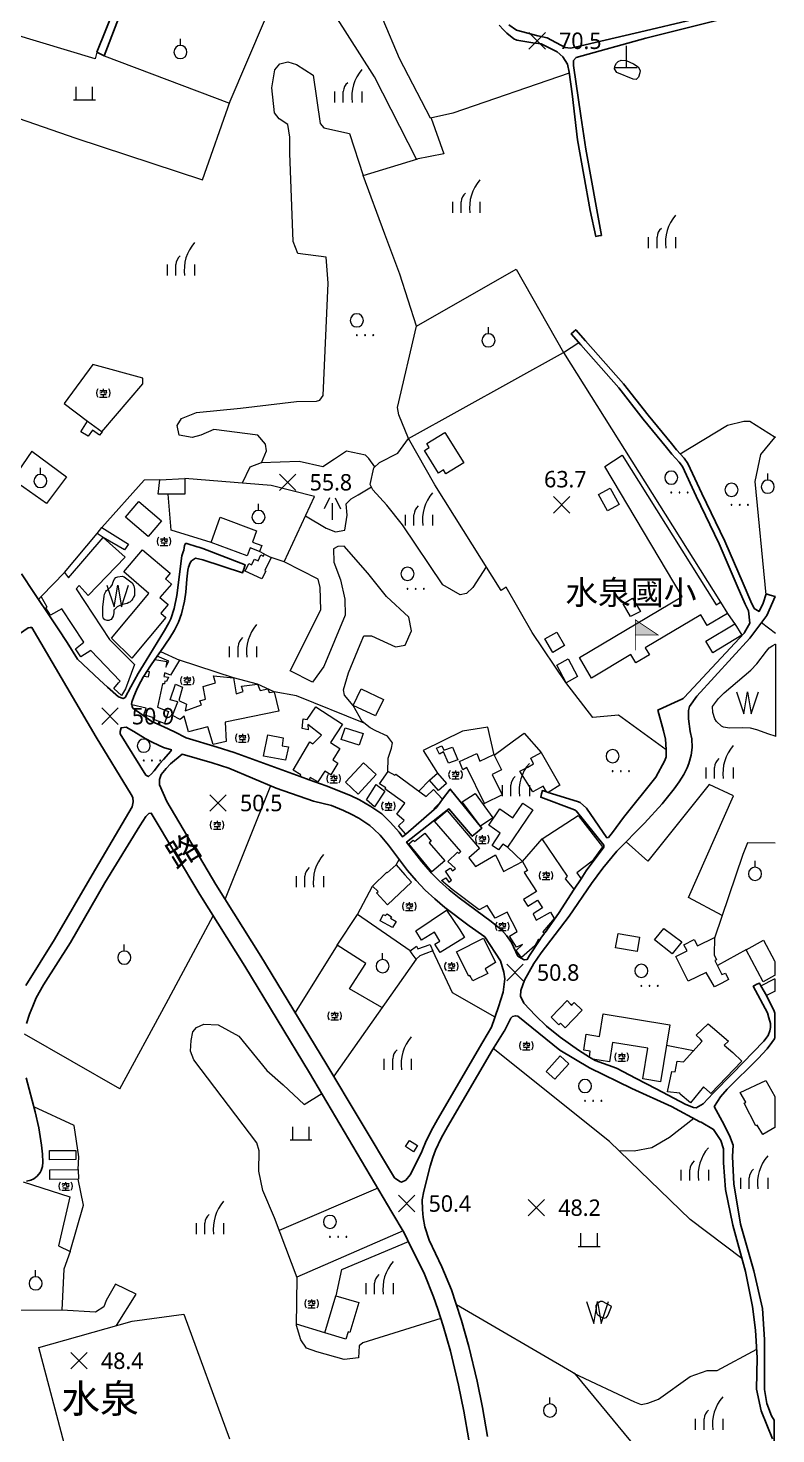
# Model space of a CAD drawing. Extents: x 219840 to 222438, y 2425093 to 2427865.
# Drawn here: x 222085 to 222426, y 2426625 to 2427267 of the extents above; entities that cross this region are included whole.
import ezdxf
from ezdxf.enums import TextEntityAlignment as Align

# ---------------------------------------------------------------- set-up
doc = ezdxf.new("R2010")
doc.units = 0
for name, color, linetype, lineweight in [('9030100', 7, 'Continuous', 20), ('9310100', 7, 'Continuous', 20), ('9350204', 7, 'Continuous', 20), ('9520700', 5, 'Continuous', 20), ('9710500', 3, 'Continuous', 20), ('9710800', 3, 'Continuous', 20), ('9720000', 3, 'Continuous', 20), ('9730200', 3, 'Continuous', 20), ('9730301', 3, 'Continuous', 20), ('9790103', 7, 'Continuous', 20), ('9920103', 7, 'Continuous', 20)]:
    doc.layers.add(name, color=color, linetype=linetype, lineweight=lineweight)
for name, color, linetype in [('9420001', 1, 'Continuous'), ('9420801', 7, 'Continuous'), ('9810200', 7, 'Continuous')]:
    doc.layers.add(name, color=color, linetype=linetype)
doc.layers.add('9790201', color=34, linetype='145', lineweight=20, true_color=0xa55200)
doc.styles.add('LMP', font='Microsoft JhengHei.ttf')
doc.linetypes.add('145', pattern='A,0,-7.5,[10,base.shx,S=1,R=0,X=0,Y=0]', length=7.5)

# ---------------------------------------------------------------- blocks, each defined once
blk = doc.blocks.new('95270')
at = {"linetype": 'Continuous'}
blk.add_lwpolyline([(-5, 5), (-1.67, -5), (0, 5), (1.67, -5), (5, 5)], dxfattribs=at)
blk = doc.blocks.new('97913')
at = {"linetype": 'Continuous'}
for points in [[(-10, 8.7, 0.333333), (-10, -6.3)], [(10, -6.3, 0.333333), (10, 8.7)]]:
    blk.add_lwpolyline(points, format="xyb", dxfattribs=at)
for points in [[(-5.3, 6.5), (-5.5, 5.4), (-6.1, 3.7)], [(-1.7, 5.9), (-2.2, 3.7), (-3.9, 1.8), (-6.1, 0.7)], [(-5.4, 5.9), (6.4, 5.9), (4.4, 4)], [(0, 8.7), (0, 6.2)], [(1.1, 5.9), (1.1, 2.6), (1.6, 1.5), (5.8, 1.5), (6.3, 2.1), (6, 3.3)], [(-6.9, -6.3), (6.9, -6.3)], [(-5.3, -1.5), (5.5, -1.5)], [(0, -1.5), (0, -6.3)]]:
    blk.add_lwpolyline(points, dxfattribs=at)
blk = doc.blocks.new('97200')
at = {"linetype": 'Continuous'}
for points in [[(6.25, 15, 0.214635), (1.75, 0)], [(-0.25, 9, 0.201941), (-2.25, 5)]]:
    blk.add_lwpolyline(points, format="xyb", dxfattribs=at)
for points in [[(-6.25, 5), (-6.25, 0)], [(-2.25, 0), (-2.25, 5)], [(6.25, 5), (6.25, 0)]]:
    blk.add_lwpolyline(points, dxfattribs=at)
blk = doc.blocks.new('97132')
at = {"linetype": 'Continuous'}
for points in [[(-3.2, 6.8, 1), (2.8, 6.8, 1)], [(-0.4, 0, 1), (0, 0, 1)], [(3.35, 0, 1), (3.75, 0, 1)], [(7.1, 0, 1), (7.5, 0, 1)]]:
    blk.add_lwpolyline(points, format="xyb", close=True, dxfattribs=at)
blk = doc.blocks.new('97331')
at = {"linetype": 'Continuous'}
blk.add_lwpolyline([(-3, 0, 1), (3, 0, 1)], format="xyb", close=True, dxfattribs=at)
blk.add_lwpolyline([(0, 3), (0, 6)], dxfattribs=at)
blk = doc.blocks.new('97135')
at = {"linetype": 'Continuous'}
for points in [[(-1.25, 10), (-3.75, 5)], [(0, 7.5), (0, 0)], [(1.25, 10), (3.75, 5)]]:
    blk.add_lwpolyline(points, dxfattribs=at)
blk = doc.blocks.new('93523')
at = {"linetype": 'Continuous'}
for points in [[(0, 10), (0, 0)], [(-5, 0), (5, 0)]]:
    blk.add_lwpolyline(points, dxfattribs=at)
blk = doc.blocks.new('95220')
at = {"linetype": 'Continuous'}
blk.add_lwpolyline([(-5, 5), (-1.67, -5), (0, 5), (1.67, -5), (5, 5)], dxfattribs=at)
blk = doc.blocks.new('99213')
blk.add_hatch(color=256).paths.add_polyline_path([(0, 14), (0, 7), (10.5, 7)])
at = {"const_width": 0.35}
blk.add_lwpolyline([(0, 0), (0, 14), (10.5, 7), (0, 7)], dxfattribs=at)
blk = doc.blocks.new('98120')
at = {"linetype": 'Continuous'}
for points in [[(-3.75, -3.75), (3.75, 3.75)], [(-3.75, 3.75), (3.75, -3.75)]]:
    blk.add_lwpolyline(points, dxfattribs=at)
blk = doc.blocks.new('97320')
at = {"linetype": 'Continuous'}
for points in [[(-5, 0), (5, 0)], [(-3.75, 0), (-3.75, 6)], [(3.75, 0), (3.75, 6)]]:
    blk.add_lwpolyline(points, dxfattribs=at)

msp = doc.modelspace()

# ---------------------------------------------------------------- linework, layer by layer
at = {"layer": '9310100', "flags": 128}
for points in [[(222111.65, 2427087.4), (222118.33, 2427082.41), (222117.17, 2427080.91), (222113.95, 2427083.21), (222111.98, 2427080.52), (222108.6, 2427082.53), (222111.65, 2427087.4)], [(222283.49, 2427068.29), (222275.4, 2427063.29), (222274.3, 2427065.07), (222271.98, 2427063.64), (222265.59, 2427073.98), (222267.74, 2427075.3), (222266.63, 2427077.1), (222274.89, 2427082.21), (222283.49, 2427068.29)], [(222355.87, 2427071.76), (222398.78, 2427003.48), (222400.81, 2427004.69), (222403.94, 2426999.45), (222394.77, 2426993.98), (222391.82, 2426998.93), (222366.43, 2426983.78), (222368.31, 2426980.64), (222362.18, 2426976.98), (222359.91, 2426980.78), (222341.93, 2426970.04), (222336.38, 2426979.34), (222383.27, 2427007.32), (222347.89, 2427066.61), (222355.87, 2427071.76)], [(222156.15, 2427054), (222143.93, 2427053.97), (222144.77, 2427060.57), (222156.19, 2427061.15), (222156.15, 2427054)], [(222354.49, 2427049.32), (222349.2, 2427046.39), (222345.09, 2427053.86), (222350.36, 2427056.75), (222354.49, 2427049.32)], [(222145.51, 2427041.84), (222139.35, 2427034.64), (222129.01, 2427043.51), (222135.16, 2427050.68), (222145.51, 2427041.84)], [(222191.26, 2427030.57), (222190.21, 2427027.77), (222185.99, 2427029.42), (222184.67, 2427025.86), (222168.11, 2427031.98), (222172.34, 2427043.43), (222188.91, 2427037.31), (222186.99, 2427032.12), (222191.26, 2427030.57)], [(222118.81, 2427034.17), (222116.1, 2427036.02), (222118.18, 2427038.75), (222130.38, 2427031.15), (222128.6, 2427028.52), (222118.81, 2427034.17)], [(222118.81, 2427034.17), (222128.81, 2427025.22), (222112.01, 2427007.7), (222107.83, 2427012.31), (222106.47, 2427010.82), (222121.75, 2426987.62), (222133.1, 2426976.24), (222129.1, 2426965.15), (222127.26, 2426962.04), (222123.74, 2426965.24), (222125.81, 2426967.83), (222126.55, 2426968.66), (222113.23, 2426982.55), (222108.63, 2426979.69), (222106.19, 2426983.37), (222110, 2426986.35), (222099.94, 2427001.69), (222094.8, 2426998.72), (222092.69, 2427002.02), (222093.31, 2427002.38), (222090.53, 2427007.29), (222090.89, 2427007.58), (222101.1, 2427018.16), (222102.95, 2427015.74), (222118.81, 2427034.17)], [(222147.42, 2426997.71), (222131.97, 2426979.13), (222122.68, 2426988.28), (222139.76, 2427008.66), (222128.22, 2427018.59), (222136.86, 2427028.63), (222149.39, 2427017.85), (222147.23, 2427015.33), (222149.97, 2427012.97), (222144.72, 2427006.87), (222148.58, 2427003.55), (222145.2, 2426999.62), (222147.42, 2426997.71)], [(222192.45, 2427026.65), (222195.63, 2427025.11), (222192.72, 2427019.12), (222193.19, 2427018.91), (222191.37, 2427015.36), (222183.62, 2427018.83), (222185.38, 2427022.3), (222186.64, 2427021.67), (222187.98, 2427024.38), (222189.56, 2427023.59), (222190.89, 2427026.24), (222191.98, 2427025.69), (222192.45, 2427026.65)], [(222364.3, 2427000.45), (222359.74, 2426998.13), (222356.27, 2427003.93), (222360.62, 2427006.52), (222364.3, 2427000.45)], [(222329.52, 2426984.86), (222324.16, 2426981.74), (222320.58, 2426987.89), (222325.98, 2426991.01), (222329.52, 2426984.86)], [(222410.48, 2426989.57), (222397.23, 2426981.62), (222394.1, 2426986.82), (222407.35, 2426994.77), (222410.48, 2426989.57)], [(222153.73, 2426978.25), (222149.59, 2426971.3), (222146.98, 2426972.39), (222146.53, 2426970.79), (222148.72, 2426970.41), (222147.81, 2426968.42), (222147.04, 2426968.53), (222146.77, 2426967.39), (222145.94, 2426967.45), (222143.62, 2426956.68), (222148.63, 2426954.78), (222146.8, 2426949.26), (222141.5, 2426951.24), (222141.9, 2426951.92), (222137.34, 2426953.27), (222138.53, 2426956.28), (222131.88, 2426957.83), (222131.81, 2426958.08), (222131.9, 2426958.93), (222132.02, 2426959.47), (222132.86, 2426961.53), (222134.07, 2426964.45), (222135.78, 2426968.05), (222136.28, 2426968.97), (222137.14, 2426970.52), (222137.42, 2426970.95), (222139.48, 2426970.65), (222140.06, 2426972.82), (222138.75, 2426973.01), (222140.39, 2426975.55), (222142.43, 2426978.51), (222147.86, 2426977.65), (222147.44, 2426975.01), (222148.9, 2426977.69), (222143.52, 2426980.08), (222144.95, 2426982.14), (222153.73, 2426978.25)], [(222335.54, 2426970.7), (222330.28, 2426967.87), (222325.97, 2426975.91), (222331.23, 2426978.73), (222335.54, 2426970.7)], [(222178.4, 2426970.1), (222179.59, 2426962.89), (222182.72, 2426963.82), (222182.05, 2426966.27), (222189.26, 2426967.19), (222190.48, 2426964.33), (222194.02, 2426965.13), (222194.69, 2426963.36), (222197, 2426963.76), (222199, 2426954.9), (222174.63, 2426949.85), (222175.04, 2426941.08), (222169.06, 2426939.75), (222166.62, 2426947.73), (222157.8, 2426945.53), (222155.79, 2426952.62), (222154.01, 2426951.13), (222150.49, 2426952.92), (222152.96, 2426959.16), (222149.51, 2426960.1), (222151.86, 2426967.23), (222155.11, 2426965.86), (222153.43, 2426959.8), (222156.9, 2426958.05), (222156.33, 2426955.05), (222163.71, 2426957.75), (222163.03, 2426959.66), (222165.62, 2426960.46), (222164.56, 2426966.18), (222170.09, 2426967.83), (222169.29, 2426971.09), (222178.4, 2426970.1)], [(222246.87, 2426960.3), (222243.29, 2426952.74), (222233.04, 2426957.56), (222236.61, 2426965.15), (222246.87, 2426960.3)], [(222215.95, 2426956.96), (222228.15, 2426948.92), (222222.69, 2426940.64), (222226.93, 2426937.86), (222223.68, 2426932.62), (222225.96, 2426931.2), (222222.89, 2426925.88), (222220.12, 2426927.45), (222216.93, 2426922.6), (222213.45, 2426924.55), (222212.86, 2426923.62), (222208.79, 2426925.09), (222209.16, 2426925.82), (222205.54, 2426927.97), (222213.3, 2426940.97), (222214.65, 2426939.97), (222218.53, 2426943.98), (222212.3, 2426948.81), (222212.52, 2426946.45), (222209.71, 2426947.05), (222210.17, 2426951.4), (222212.01, 2426951.07), (222215.95, 2426956.96)], [(222237.53, 2426944.74), (222235.8, 2426939.31), (222227.6, 2426941.92), (222229.33, 2426947.34), (222237.53, 2426944.74)], [(222203.41, 2426938.58), (222202.15, 2426932.58), (222192.03, 2426934.36), (222193.98, 2426944.12), (222201.01, 2426942.76), (222200.57, 2426939.03), (222203.41, 2426938.58)], [(222273.51, 2426939.14), (222274.47, 2426937.15), (222278.45, 2426938.52), (222280.84, 2426932.74), (222276.54, 2426931.16), (222274.31, 2426936.28), (222272.45, 2426935.26), (222271.09, 2426938.08), (222273.51, 2426939.14)], [(222289.55, 2426935.57), (222290.93, 2426932.06), (222297.27, 2426935.18), (222300.75, 2426928.09), (222296.52, 2426926.02), (222301.11, 2426916.67), (222293.02, 2426912.71), (222284.96, 2426929.14), (222283.05, 2426928.12), (222281.56, 2426931.95), (222289.55, 2426935.57)], [(222327.38, 2426921.11), (222322.01, 2426917.82), (222321.3, 2426918.04), (222319.8, 2426920.66), (222318.44, 2426919.92), (222315.01, 2426918.09), (222309.17, 2426927.53), (222312.78, 2426929.31), (222315.37, 2426930.86), (222314.16, 2426933.51), (222318.86, 2426936), (222327.38, 2426921.11)], [(222243.58, 2426925.97), (222235.31, 2426917.02), (222229.48, 2426922.41), (222237.76, 2426931.35), (222243.58, 2426925.97)], [(222248.93, 2426927.35), (222251.99, 2426925.65), (222252.47, 2426926.19), (222266.36, 2426915.89), (222269.78, 2426919.06), (222273.83, 2426914.69), (222272.68, 2426913.17), (222269.8, 2426910.26), (222269.99, 2426910.07), (222257.06, 2426898.8), (222253.75, 2426902.55), (222256.37, 2426904.91), (222252.9, 2426907.84), (222256.65, 2426912.92), (222247.43, 2426919.44), (222247.87, 2426919.93), (222245.12, 2426921.7), (222248.93, 2426927.35)], [(222275.66, 2426921.94), (222272.03, 2426918.7), (222267.87, 2426923.37), (222271.5, 2426926.61), (222275.66, 2426921.94)], [(222247.42, 2426918.37), (222242.81, 2426911.28), (222239.09, 2426914.38), (222243.5, 2426921.47), (222247.42, 2426918.37)], [(222296.83, 2426906.14), (222291.2, 2426902.35), (222282.79, 2426913.48), (222288.72, 2426917.32), (222296.83, 2426906.14)], [(222315.07, 2426909.84), (222303.49, 2426892.76), (222301.31, 2426894.23), (222299.4, 2426891.55), (222296.45, 2426893.6), (222300.22, 2426899.19), (222294.97, 2426902.78), (222300.07, 2426910.23), (222305.93, 2426906.22), (222310.51, 2426912.93), (222315.07, 2426909.84)], [(222290.71, 2426892.17), (222285.79, 2426887.86), (222288.84, 2426883.91), (222298.09, 2426889.31), (222301.62, 2426881.76), (222310.36, 2426886.27), (222312.57, 2426882.2), (222311.06, 2426881.24), (222316.77, 2426872.52), (222310.74, 2426868.9), (222312.76, 2426865.88), (222317.28, 2426868.58), (222319.49, 2426865.1), (222315.17, 2426862.3), (222316.67, 2426859.45), (222323.13, 2426863.15), (222324.84, 2426860.21), (222319.64, 2426854.14), (222320.42, 2426853.49), (222318.75, 2426851.19), (222318.29, 2426850.5), (222318.06, 2426850.21), (222317.71, 2426850.73), (222316.04, 2426847.71), (222309.86, 2426842.39), (222307.41, 2426845.58), (222310.34, 2426848.31), (222307.69, 2426847.14), (222304.48, 2426852.13), (222307.93, 2426854.26), (222303.34, 2426863.13), (222297.86, 2426860.41), (222294.16, 2426866.14), (222290.61, 2426864.18), (222278.25, 2426873.4), (222273.41, 2426877.52), (222275.36, 2426878.8), (222276.74, 2426876.87), (222277.98, 2426877.72), (222275.16, 2426881.79), (222277.33, 2426883.26), (222278.32, 2426881.93), (222279.83, 2426882.99), (222276.19, 2426886.29), (222280.71, 2426890.45), (222281.32, 2426889.9), (222282.25, 2426890.86), (222270.21, 2426904.7), (222276.02, 2426909.49), (222290.71, 2426892.17)], [(222337.15, 2426878.41), (222334.03, 2426873.63), (222330.03, 2426878.41), (222330.97, 2426879.5), (222319.33, 2426896.6), (222335.76, 2426907.27), (222346.85, 2426893.01), (222342.18, 2426886.43), (222335.17, 2426881.03), (222337.15, 2426878.41)], [(222268.68, 2426895.56), (222267.78, 2426894.77), (222274.88, 2426886.52), (222268.9, 2426881.48), (222258.49, 2426894.31), (222260.49, 2426896.05), (222261.04, 2426895.41), (222265.81, 2426899.16), (222268.68, 2426895.56)], [(222252.6, 2426884.69), (222256.62, 2426880.21), (222259.71, 2426876.83), (222248.77, 2426866.43), (222243.6, 2426871.87), (222244.36, 2426872.57), (222241.91, 2426874.99), (222248.33, 2426881.38), (222248.6, 2426881.11), (222252.6, 2426884.69)], [(222248.56, 2426862.31), (222250.58, 2426861.06), (222250, 2426860.38), (222252.68, 2426858.93), (222250.98, 2426856.17), (222245.29, 2426859.18), (222246.78, 2426862.12), (222247.74, 2426861.6), (222248.56, 2426862.31)], [(222275.66, 2426864.05), (222281.7, 2426855.1), (222281.7, 2426855.1), (222283.91, 2426851.51), (222272.69, 2426844.63), (222270.33, 2426848.47), (222272.63, 2426849.87), (222270.15, 2426853.91), (222264.27, 2426850.31), (222261.64, 2426854.6), (222275.66, 2426864.05)], [(222383.07, 2426849.54), (222378.77, 2426844.04), (222370.59, 2426850.41), (222374.93, 2426855.69), (222383.07, 2426849.54)], [(222294.54, 2426835.18), (222287.73, 2426831.75), (222286.3, 2426834.17), (222285.86, 2426833.94), (222280.22, 2426845.05), (222292.55, 2426851.29), (222298.08, 2426840.1), (222293.27, 2426837.28), (222294.54, 2426835.18)], [(222363.79, 2426851.68), (222362.66, 2426845.17), (222352.86, 2426846.89), (222354, 2426853.37), (222363.79, 2426851.68)], [(222398.04, 2426851.5), (222397.94, 2426843.7), (222398.91, 2426841.37), (222398.22, 2426841.01), (222401.43, 2426834.59), (222403.11, 2426835.28), (222404.41, 2426832.37), (222401.34, 2426830.73), (222398.12, 2426829.06), (222394.32, 2426835.52), (222386.01, 2426831.61), (222380.44, 2426842.81), (222385.6, 2426845.42), (222384.08, 2426848.2), (222388.83, 2426850.56), (222390.36, 2426847.73), (222398.04, 2426851.5)], [(222425.67, 2426840.59), (222425.66, 2426834.21), (222425.5, 2426834.12), (222420.31, 2426831.35), (222412.47, 2426845.96), (222420.49, 2426850.27), (222425.51, 2426840.89), (222425.67, 2426840.59)], [(222268.38, 2426847.83), (222269.36, 2426845.51), (222266.21, 2426844.24), (222264.21, 2426843.43), (222263.44, 2426843.12), (222261.86, 2426841.62), (222260.01, 2426844.08), (222259, 2426845.42), (222261.94, 2426847.52), (222262.6, 2426846.38), (222268.13, 2426848.42), (222268.38, 2426847.83)], [(222425.65, 2426826.95), (222425.49, 2426826.87), (222421.74, 2426824.99), (222419.27, 2426829.5), (222425.5, 2426832.6), (222425.66, 2426832.68), (222425.65, 2426826.95)], [(222332.35, 2426821.13), (222332.82, 2426820.67), (222333.26, 2426821.13), (222333.94, 2426821.85), (222337.59, 2426818.37), (222329.85, 2426810.28), (222329.02, 2426811.07), (222327.64, 2426812.39), (222327.4, 2426812.13), (222327.02, 2426811.74), (222323.45, 2426815.15), (222330.69, 2426822.71), (222332.35, 2426821.13)], [(222377.64, 2426811.71), (222373.44, 2426785.63), (222365.32, 2426786.94), (222367.58, 2426801), (222351.53, 2426803.58), (222350.11, 2426794.77), (222342.42, 2426796.06), (222340.91, 2426796.92), (222341.33, 2426799.65), (222338.32, 2426800.13), (222339.48, 2426807.35), (222345.5, 2426806.38), (222347.14, 2426816.62), (222377.64, 2426811.71)], [(222410.59, 2426795.03), (222396.45, 2426780.34), (222395.91, 2426780.75), (222392.97, 2426783.35), (222387.08, 2426776.04), (222382.3, 2426779.93), (222382.17, 2426780.42), (222376.66, 2426781.13), (222378.51, 2426790.28), (222380.09, 2426790.18), (222380.93, 2426795.07), (222383.89, 2426794.72), (222392.45, 2426804.17), (222391.52, 2426805.3), (222389.67, 2426806.98), (222395.14, 2426812.14), (222397.19, 2426810.44), (222404.49, 2426804.21), (222402.52, 2426802.43), (222406.4, 2426799.1), (222410.59, 2426795.03)], [(222331.53, 2426793.89), (222325.17, 2426786.85), (222321.24, 2426790.39), (222327.6, 2426797.44), (222331.53, 2426793.89)], [(222425.57, 2426778.92), (222425.54, 2426764.72), (222420.15, 2426761.63), (222417.55, 2426765.84), (222416.93, 2426765.6), (222411.59, 2426775.95), (222412.34, 2426776.28), (222409.78, 2426780.8), (222421.49, 2426786.28), (222425.57, 2426778.92)], [(222262.39, 2426756.5), (222260.57, 2426753.73), (222256.92, 2426756.15), (222258.75, 2426758.91), (222262.39, 2426756.5)], [(222106.35, 2426750.13), (222094.29, 2426750.07), (222094.27, 2426754.25), (222106.33, 2426754.3), (222106.35, 2426750.13)], [(222107.53, 2426741.16), (222094.46, 2426741), (222094.41, 2426745.42), (222107.47, 2426745.58), (222107.53, 2426741.16)], [(222235.59, 2426684.88), (222231.53, 2426671.18), (222230.71, 2426671.41), (222229.74, 2426668.1), (222220.05, 2426670.95), (222225.06, 2426687.98), (222235.59, 2426684.88)]]:
    msp.add_lwpolyline(points, close=True, dxfattribs=at)
at = {"layer": '9420001', "flags": 128}
for points in [[(222135.85, 2427297.56), (222119.32, 2427254.22), (222116.01, 2427255.81), (222136.17, 2427306.28)], [(222409.34, 2427272.88), (222366.7, 2427262.23), (222334.93, 2427253.46), (222333.62, 2427251.97), (222333.71, 2427249.76), (222336.96, 2427226.83), (222339.31, 2427211.49), (222346.41, 2427172.19), (222345.12, 2427171.93), (222343.82, 2427171.68), (222341.34, 2427183.49), (222335.49, 2427215.84), (222333.08, 2427236.89), (222331.62, 2427246.72), (222330.96, 2427250.29), (222328.81, 2427253.77), (222326.21, 2427255.96), (222318.83, 2427259.61), (222315.15, 2427260.06), (222307.7, 2427261.34), (222306.39, 2427262), (222303.19, 2427264.48), (222301.63, 2427265.97), (222299.67, 2427268.22)], [(222304.13, 2427268.36), (222307.68, 2427265.95), (222317.43, 2427263.37), (222321.67, 2427262.32), (222329.81, 2427258.03), (222332.24, 2427257.65), (222334.48, 2427258.16), (222366.38, 2427265.55), (222405.12, 2427274.68)], [(222081.58, 2427017.63), (222087.2, 2427009.08), (222095.58, 2426996.65), (222098.35, 2426992.5), (222102.33, 2426986.32), (222107.12, 2426978.62), (222117.19, 2426969.21), (222120.86, 2426965.83), (222125.87, 2426961.46), (222127.91, 2426960.63), (222128.95, 2426961.15), (222131.4, 2426966.09), (222134.79, 2426972.05), (222138.53, 2426978.04), (222146.87, 2426991.73), (222148.87, 2426995.19), (222149.71, 2426997), (222151.24, 2427001.84), (222152.42, 2427007.75), (222154.74, 2427025.79), (222155.4, 2427027.69), (222155.71, 2427028.45), (222156.03, 2427030.51), (222156.39, 2427031.42), (222157.05, 2427031.43), (222161.72, 2427029.92), (222162.47, 2427029.73), (222164.38, 2427029.14), (222183.68, 2427021.76), (222183.04, 2427019.82), (222182.48, 2427018.11), (222164.42, 2427024.04), (222161.02, 2427024.74), (222159.25, 2427023.52), (222158.57, 2427022.61), (222157.87, 2427020.67), (222157.56, 2427019.24), (222157.04, 2427015.26), (222156.54, 2427009.18), (222155.95, 2427005.21), (222154.59, 2426999.33), (222153.28, 2426995.56), (222151.4, 2426991.84), (222149.3, 2426988.42), (222144.95, 2426982.14), (222143.52, 2426980.08), (222142.43, 2426978.51), (222140.39, 2426975.55), (222138.75, 2426973.01), (222137.42, 2426970.95), (222137.14, 2426970.52), (222136.28, 2426968.97), (222135.78, 2426968.05), (222134.07, 2426964.45), (222132.86, 2426961.53), (222132.02, 2426959.47), (222131.95, 2426959.3), (222131.9, 2426958.93), (222131.81, 2426958.08), (222131.88, 2426957.83), (222132.07, 2426957.22), (222132.13, 2426957.01), (222132.34, 2426956.3), (222141, 2426950.13), (222146.59, 2426947.77), (222151.4, 2426945.41), (222156.69, 2426942.75), (222170.84, 2426938.48), (222178.62, 2426935.96), (222208.79, 2426925.09), (222212.86, 2426923.62), (222220.67, 2426920.81), (222231.82, 2426916.37), (222235.9, 2426914.43), (222241.14, 2426911.44), (222246.04, 2426907.96), (222250.11, 2426904.13), (222253.99, 2426899.58), (222255.58, 2426897.51), (222257.06, 2426898.8), (222269.99, 2426910.07), (222271.02, 2426910.97), (222272.68, 2426913.17), (222273.83, 2426914.69), (222277.34, 2426919.33), (222291.85, 2426901.49), (222289.64, 2426899.63), (222287.42, 2426897.78), (222276.73, 2426910.29), (222257.41, 2426895.12), (222264.36, 2426886.06), (222268.31, 2426881.53), (222268.71, 2426881.12), (222271.07, 2426878.71), (222272.5, 2426877.24), (222276.84, 2426873.36), (222281.49, 2426869.6), (222296.09, 2426858.81), (222300.71, 2426854.98), (222303.05, 2426852.42), (222305.38, 2426849.2), (222308.28, 2426843.09), (222309.77, 2426842.13), (222311.13, 2426841.3), (222312.49, 2426841.57), (222313.55, 2426843.35), (222318.29, 2426850.5), (222318.75, 2426851.19), (222320.42, 2426853.49), (222320.71, 2426853.89), (222326.82, 2426862.56), (222334.03, 2426873.63), (222337.15, 2426878.41), (222339.44, 2426881.93), (222347.46, 2426892.87), (222347.46, 2426893.74), (222334.84, 2426909.39), (222334.09, 2426909.91), (222318.69, 2426915.59), (222319.08, 2426917.1), (222319.48, 2426918.61), (222321.3, 2426918.04), (222322.01, 2426917.82), (222335.42, 2426913.62), (222336.63, 2426913.24), (222339.52, 2426910.58), (222348.94, 2426897.11), (222349.59, 2426897.15), (222351.51, 2426899.49), (222356.55, 2426906.31), (222371.33, 2426924.8), (222375.4, 2426932.43), (222375.91, 2426934.01), (222376.05, 2426935.5), (222375.99, 2426937.39), (222375.69, 2426942.16), (222374.75, 2426945.88), (222372.11, 2426955.41), (222372.73, 2426955.7), (222381.52, 2426959.69), (222383.15, 2426960.44), (222383.68, 2426960.68), (222384.14, 2426961.14), (222386.37, 2426963.36), (222411.58, 2426990.58), (222411.72, 2426990.82), (222414.26, 2426995.16), (222413.55, 2427000.66), (222412.12, 2427003.83), (222408.47, 2427012.09), (222400.2, 2427031.31), (222389.75, 2427053.16), (222383.41, 2427066.61), (222381.97, 2427068.67), (222378.53, 2427072.32), (222376.15, 2427075.33), (222365.47, 2427088.3), (222354.29, 2427102.49), (222337, 2427122.17), (222332.55, 2427127.17), (222333.61, 2427128.12), (222334.68, 2427129.07), (222339.14, 2427124.06), (222356.48, 2427104.32), (222367.7, 2427090.09), (222378.37, 2427077.12), (222380.69, 2427074.19), (222384.19, 2427070.48), (222385.89, 2427068.04), (222392.33, 2427054.38), (222402.8, 2427032.49), (222411.09, 2427013.23), (222414.72, 2427005), (222416.15, 2427001.83), (222418.41, 2427000.49), (222420.25, 2427004.17), (222421.65, 2427008.42), (222423.55, 2427007.86), (222425.71, 2427007.21), (222421.99, 2426998.64), (222414.25, 2426988.23), (222389.99, 2426961.76), (222386.65, 2426956.98), (222386.14, 2426955.21), (222386.12, 2426951.48), (222386.94, 2426945.66), (222387.67, 2426942.33), (222387.82, 2426938.31), (222387.37, 2426934.81), (222386.29, 2426930.94), (222385.57, 2426929.07), (222384.09, 2426926.04), (222381.98, 2426922.64), (222379.65, 2426919.38), (222374.14, 2426912.6), (222366.04, 2426903.75), (222353.42, 2426890.98), (222347.01, 2426883.22), (222341.81, 2426876.17), (222331.61, 2426861.34), (222318.84, 2426844.61), (222315.58, 2426839.66), (222311.21, 2426832), (222309.54, 2426827.41), (222309.42, 2426824.7), (222311.03, 2426821.56), (222316.3, 2426816), (222321.35, 2426811.07), (222327.59, 2426806.06), (222335.98, 2426800.1), (222340.91, 2426796.92), (222341.03, 2426796.85), (222342.42, 2426796.06), (222343.56, 2426795.42), (222353.31, 2426791.84), (222362.3, 2426787.17), (222371.43, 2426782.43), (222385, 2426775.33), (222388.47, 2426773.86), (222389.73, 2426773.79), (222392.87, 2426775.65), (222397.37, 2426780.43), (222406.25, 2426789.5), (222420.63, 2426804.24), (222422.6, 2426806.79), (222423.34, 2426808.92), (222423.67, 2426810.48), (222423.59, 2426812.29), (222422.87, 2426814.93), (222422.25, 2426817.12), (222415.78, 2426829.31), (222416.3, 2426829.59), (222417.43, 2426830.17), (222418.58, 2426830.76), (222419.27, 2426829.5), (222421.74, 2426824.99), (222423.4, 2426821.94), (222425.14, 2426818.33), (222425.47, 2426817.48), (222425.63, 2426816.92), (222425.61, 2426805.8), (222425.45, 2426805.42), (222425.39, 2426805.29), (222424.3, 2426803.57), (222422.09, 2426800.72), (222418.02, 2426796.31), (222403.82, 2426782.36), (222400.79, 2426778.77), (222397.99, 2426774.49), (222397.91, 2426774.39), (222401.6, 2426767.68), (222404.83, 2426761.17), (222406.52, 2426756.79), (222406.33, 2426751.54), (222406.92, 2426738.84), (222408.22, 2426730.82), (222409.86, 2426720.67), (222416.05, 2426699.28), (222420, 2426682.16), (222420.88, 2426667.92), (222420.91, 2426645.12), (222421.89, 2426638.79), (222424.03, 2426633.06), (222425.31, 2426631.16), (222425.28, 2426613.32)], [(222083.47, 2426829.65), (222096.63, 2426850.62), (222113.76, 2426880.13), (222132.07, 2426911.2), (222132.49, 2426913.52), (222132.36, 2426915.42), (222131.69, 2426916.79), (222115.57, 2426943.07), (222086.26, 2426993.11), (222085.59, 2426993.16), (222084.6, 2426992.96), (222052.83, 2426971.09)], [(222285.86, 2426622.22), (222283.51, 2426635.3), (222281.1, 2426647.05), (222277.44, 2426662.63), (222274.19, 2426674.21), (222271.74, 2426681.84), (222269.73, 2426687.5), (222265.55, 2426697.75), (222263.04, 2426703.19), (222259.43, 2426710.32), (222256.28, 2426716.73), (222250.72, 2426726.1), (222213.13, 2426789.75), (222183.49, 2426838.48), (222162.95, 2426871.25), (222140.77, 2426908.3), (222139.68, 2426908.17), (222138.31, 2426906.82), (222135.57, 2426902.47), (222119.63, 2426876.56), (222103.84, 2426849.22), (222091.53, 2426829.94), (222088.28, 2426823.92), (222086.64, 2426820.26), (222085.2, 2426816.52), (222083.88, 2426812.32)], [(222424.49, 2426622.67), (222419.42, 2426635.39), (222417.27, 2426645.22), (222417.61, 2426659.67), (222416.74, 2426672.24), (222415.46, 2426683.02), (222412.15, 2426699.05), (222406.35, 2426720.14), (222403.11, 2426736.53), (222402.15, 2426748.72), (222402.13, 2426754.97), (222401, 2426758.82), (222397.64, 2426763.94), (222391.99, 2426767.16), (222391.37, 2426767.43), (222378.36, 2426774.39), (222360.28, 2426782.59), (222340.93, 2426792.1), (222327.47, 2426800.06), (222308.23, 2426815.62), (222307.13, 2426815.8), (222305.8, 2426815.5), (222304.96, 2426814.65), (222302.16, 2426808.99), (222301.98, 2426808.72), (222296.6, 2426800.31), (222276.06, 2426765.14), (222273.18, 2426759.87), (222270.63, 2426754.48), (222269.34, 2426751.01), (222268.21, 2426747.18), (222268.21, 2426747.18), (222265.32, 2426735.64), (222264.57, 2426731.72), (222264.71, 2426727.32), (222265.01, 2426723.75), (222265.68, 2426719.4), (222267.7, 2426713.4), (222273.53, 2426701.21), (222277.86, 2426690.6), (222279.97, 2426684.63), (222282.52, 2426676.72), (222285.86, 2426664.8), (222289.59, 2426648.92), (222292.04, 2426636.94), (222294.43, 2426623.67)], [(222083.61, 2426787.41), (222087.73, 2426771.89), (222089.39, 2426764.56), (222090.66, 2426756.68), (222091.07, 2426752.67), (222091.21, 2426749.02), (222091.06, 2426747.01), (222090.51, 2426745.09), (222090.04, 2426744.18), (222088.76, 2426742.59), (222087.12, 2426741.4), (222085.77, 2426740.75), (222083.84, 2426740.22)]]:
    msp.add_lwpolyline(points, dxfattribs=at)
for points in [[(222138.25, 2426925.74), (222139.47, 2426925.05), (222140.84, 2426926.27), (222142.14, 2426927.59), (222144.57, 2426930.84), (222146.35, 2426932.78), (222149.74, 2426936.71), (222150.02, 2426937.26), (222146.43, 2426938.29), (222141.5, 2426940.56), (222137.99, 2426942.46), (222132.85, 2426945.57), (222129.37, 2426947.57), (222127.05, 2426947.31), (222126.64, 2426945.67), (222126.63, 2426944.58), (222138.25, 2426925.74)], [(222145.36, 2426925.99), (222144.53, 2426923.68), (222144.52, 2426921.23), (222147.89, 2426913.59), (222170.36, 2426875.79), (222190.89, 2426843.05), (222220.59, 2426794.22), (222251.82, 2426741.81), (222254.26, 2426740.16), (222255.08, 2426739.88), (222257.01, 2426740.7), (222259.11, 2426743.15), (222264.2, 2426753.3), (222264.68, 2426754.56), (222266.04, 2426757.88), (222268.68, 2426763.24), (222271.6, 2426768.49), (222292.27, 2426803.91), (222296.19, 2426810.57), (222299.45, 2426819.84), (222301.57, 2426826.52), (222302.28, 2426832.64), (222301.88, 2426835.77), (222300.37, 2426840.94), (222293.12, 2426851.84), (222286.01, 2426856.81), (222274.84, 2426865.29), (222270.25, 2426869.13), (222265.87, 2426873.22), (222261.75, 2426877.57), (222257.84, 2426882.15), (222249.17, 2426893.67), (222245.35, 2426898.28), (222242.53, 2426901.07), (222240.62, 2426902.66), (222235.63, 2426906.01), (222232.1, 2426907.94), (222228.63, 2426909.58), (222223.09, 2426911.89), (222214.87, 2426913.87), (222197.87, 2426919.67), (222176.3, 2426928.8), (222168.68, 2426931.29), (222154.91, 2426935.34), (222149.56, 2426930.88), (222147.54, 2426928.79), (222145.36, 2426925.99)]]:
    msp.add_lwpolyline(points, close=True, dxfattribs=at)
at = {"layer": '9520700', "flags": 128}
for points in [[(222121.99, 2426996.54), (222121.47, 2426996.33), (222120.7, 2426996.33), (222120.26, 2426996.39), (222119.54, 2426996.58), (222119, 2426997), (222118.77, 2426997.61), (222118.61, 2426998.32), (222118.64, 2427002.35), (222119.33, 2427007.38), (222119.45, 2427008.41), (222119.98, 2427009.55), (222120.38, 2427009.99), (222120.74, 2427010.27), (222122.4, 2427011.72), (222123.07, 2427012.69), (222123.23, 2427013.55), (222123.82, 2427015.08), (222124.55, 2427015.95), (222125.5, 2427016.26), (222127.52, 2427016.53), (222128.44, 2427016.24), (222132.02, 2427013.48), (222132.77, 2427012.19), (222133.13, 2427010.56), (222133.18, 2427009.44), (222133.17, 2427008.52), (222133.1, 2427007.73), (222132.68, 2427006.89), (222132.35, 2427006.34), (222131.89, 2427005.59), (222131.51, 2427005.07), (222131.05, 2427004.75), (222130.49, 2427004.48), (222129.73, 2427004.11), (222129.02, 2427003.94), (222127.2, 2427003.41), (222126.48, 2427003.14), (222125.23, 2427002.56), (222123.72, 2427001.07), (222123.65, 2426999.86), (222123.38, 2426998.35), (222122.95, 2426997.55), (222122.42, 2426996.72), (222121.99, 2426996.54)], [(222425.85, 2426943.39), (222425.69, 2426943.43), (222422.8, 2426944.39), (222417.37, 2426946.38), (222414.49, 2426947.14), (222411.04, 2426947.27), (222404.93, 2426947.08), (222402.09, 2426947.66), (222401.25, 2426948.1), (222399, 2426950.16), (222398.15, 2426951.48), (222397.32, 2426954.35), (222397.13, 2426957.01), (222399.86, 2426960.68), (222402.51, 2426963.27), (222414.65, 2426973.65), (222417.41, 2426976.54), (222421.73, 2426982.34), (222423.08, 2426983.79), (222424.64, 2426984.96), (222425.76, 2426985.48), (222425.93, 2426985.53), (222425.85, 2426943.39)], [(222348.43, 2426677.81), (222347.57, 2426677.61), (222345.67, 2426678.43), (222344.71, 2426679.1), (222344.28, 2426679.99), (222344.22, 2426681.26), (222344.04, 2426683.52), (222345.29, 2426685.04), (222346.03, 2426685.43), (222346.72, 2426685.43), (222350.73, 2426683.4), (222350.88, 2426682.82), (222349.33, 2426679.07), (222348.43, 2426677.81)]]:
    msp.add_lwpolyline(points, close=True, dxfattribs=at)
at = {"layer": '9790201', "flags": 128}
for points in [[(222331.69, 2427246.29), (222278.52, 2427228.04), (222268.41, 2427225.65), (222254.21, 2427252.95), (222239.32, 2427288.37), (222229.52, 2427313.93), (222225.98, 2427327.49), (222225.03, 2427339.59)], [(222268.62, 2427225.7), (222274.43, 2427209.39), (222261.87, 2427206.94), (222242.69, 2427244.64), (222224.72, 2427272.77), (222205.62, 2427291.86), (222207.66, 2427297.4), (222208.62, 2427302.09), (222206.27, 2427315.1)], [(222116.01, 2427255.81), (222115.14, 2427252.84), (222051.91, 2427271.83), (222039, 2427239.92), (222106.33, 2427216.56), (222164.2, 2427197.56), (222176.83, 2427233.43), (222192.53, 2427270.15), (222205.79, 2427291.7)], [(222119.3, 2427254.23), (222176.53, 2427232.57)], [(222191.2, 2427068.38), (222193.46, 2427073.84), (222193.01, 2427076.76), (222189.48, 2427080.96), (222169.31, 2427083.46), (222163.42, 2427081), (222159.48, 2427079.83), (222153.55, 2427081), (222152.58, 2427085.37), (222154.58, 2427088.62), (222161.4, 2427091.31), (222181.54, 2427093.21), (222207.08, 2427096.34), (222216.3, 2427096.4), (222217.73, 2427096.92), (222219.34, 2427099.05), (222221.59, 2427150.37), (222220.7, 2427162.26), (222207.8, 2427163.92), (222205.6, 2427169.34), (222204.16, 2427209.66), (222204.02, 2427217.09), (222203.18, 2427222.84), (222199.27, 2427225.44), (222197.03, 2427228.17), (222195.92, 2427239.58), (222197.24, 2427247.85), (222199.51, 2427250.48), (222203.16, 2427251.38), (222207.12, 2427250.15), (222214.77, 2427245.3), (222217.93, 2427223.29), (222219.67, 2427221.26), (222231.36, 2427218.69), (222237.53, 2427199.58)], [(222261.95, 2427130.7), (222254.3, 2427154.5), (222247.53, 2427172.8), (222237.53, 2427199.58), (222262.48, 2427207.06)], [(222293.75, 2427020.89), (222287.71, 2427011.4), (222284.84, 2427008.58), (222281.94, 2427007.96), (222273.91, 2427012.64), (222255.57, 2427039.95), (222248.39, 2427049.05), (222242.06, 2427055.99), (222240.77, 2427058.39), (222242.48, 2427066.05), (222245.11, 2427068.43), (222253.49, 2427072.74), (222258.3, 2427079.41), (222253.81, 2427090.21), (222253.26, 2427093.65), (222261.95, 2427130.7), (222307.46, 2427156.78), (222329.11, 2427118.7)], [(222376, 2426937.19), (222354.23, 2426953.01), (222342.48, 2426952.05), (222330.22, 2426967.99), (222314.7, 2426990.83), (222302.88, 2427011.57), (222300.6, 2427009.98), (222270.27, 2427058.3), (222258.24, 2427079.38), (222329.11, 2427118.7), (222400.81, 2427004.69)], [(222329.11, 2427118.7), (222336.04, 2427123.25)], [(222118.18, 2427082.52), (222136.96, 2427104.4), (222137.01, 2427107), (222114.16, 2427113.24), (222101.02, 2427095.41), (222111.65, 2427087.4)], [(222382.43, 2427072.35), (222403.96, 2427085.52), (222411.45, 2427087.3), (222414.15, 2427087.27), (222425.7, 2427080.01)], [(222426.09, 2427080.08), (222425.42, 2427079.95), (222419.07, 2427072.18), (222416.5, 2427059.77), (222421.5, 2427007.96)], [(222086.2, 2427073.69), (222077.38, 2427060.76)], [(222086.2, 2427073.69), (222102.13, 2427061.99), (222092.98, 2427049.73), (222077.38, 2427060.76)], [(222242.98, 2427066.5), (222240.21, 2427070.29), (222238.59, 2427071.88), (222229.99, 2427073.61), (222224.46, 2427070.05), (222219.12, 2427066.48), (222208.35, 2427068.99), (222191.05, 2427068.38), (222185.88, 2427066.32), (222182.28, 2427059.04)], [(222137.55, 2427060.47), (222118.18, 2427038.75)], [(222144.77, 2427060.57), (222137.55, 2427060.47)], [(222201.45, 2427023.09), (222215.33, 2427052.88), (222195.64, 2427057.96), (222156.19, 2427061.15)], [(222149.86, 2427037.56), (222148.51, 2427053.98)], [(222211.23, 2427044.07), (222220.76, 2427038.52), (222225, 2427036.83), (222229.19, 2427037.55), (222230.32, 2427044.48), (222229.84, 2427049.61), (222232.15, 2427051.9), (222235.27, 2427053.71), (222241.32, 2427057.36)], [(222101.1, 2427018.16), (222116.1, 2427036.02)], [(222168.11, 2427031.98), (222149.86, 2427037.56)], [(222248.82, 2426927.18), (222249.07, 2426933.49), (222250.52, 2426937.94), (222250.92, 2426940.37), (222248.71, 2426943.51), (222243.4, 2426945.91), (222240.75, 2426947.34), (222237.08, 2426950.15), (222233.04, 2426957.56), (222229.12, 2426962.17), (222228.58, 2426964.61), (222230.82, 2426972.36), (222236.2, 2426985.39), (222237.92, 2426989.28), (222241.39, 2426989.27), (222252.34, 2426984.28), (222256.72, 2426985.04), (222259.73, 2426991.55), (222258.38, 2426997.86), (222248.25, 2427007.31), (222239.76, 2427017.87), (222228.96, 2427030.24), (222226.06, 2427030.1), (222224, 2427029), (222224.25, 2427023.02), (222227.21, 2427014.94), (222229.28, 2427006.05), (222229.3, 2426998.8), (222219.69, 2426975.34), (222214.45, 2426968.15), (222204.3, 2426973.33), (222218.25, 2427001.21), (222217.96, 2427011.32), (222217.05, 2427015.14), (222201.48, 2427023.08), (222195.62, 2427025.11)], [(222192.45, 2427026.65), (222190.21, 2427027.77)], [(222183.62, 2427018.83), (222182.82, 2427019.15)], [(222090.53, 2427007.28), (222089.35, 2427005.89)], [(222403.94, 2426999.45), (222407.54, 2426994.46)], [(222425.93, 2426990.41), (222419.48, 2426995.26)], [(222238.11, 2426949.36), (222207.12, 2426961.87), (222197, 2426963.76), (222189.26, 2426967.19), (222178.3, 2426970.11), (222153.73, 2426978.25)], [(222297.49, 2426934.92), (222294.48, 2426947.53), (222282.95, 2426945.77), (222264.94, 2426936.92), (222271.5, 2426926.61)], [(222297.42, 2426934.87), (222306.26, 2426941.29), (222311.18, 2426944.87), (222318.86, 2426936)], [(222195.19, 2426920.8), (222174.54, 2426869.13)], [(222268.04, 2426923.52), (222263.04, 2426918.35)], [(222401.58, 2426861.66), (222386.23, 2426869.87), (222406.79, 2426916.22), (222395.54, 2426921.4), (222367.65, 2426886.42), (222357.67, 2426895.28)], [(222293.02, 2426912.71), (222292.4, 2426912.25)], [(222296.83, 2426906.14), (222297.13, 2426905.93)], [(222310.36, 2426886.27), (222319.33, 2426896.6)], [(222425.77, 2426894.66), (222413.15, 2426894.84), (222411.01, 2426889.49), (222398.04, 2426851.2)], [(222252.6, 2426884.69), (222254.06, 2426887.17)], [(222303.49, 2426892.76), (222310.36, 2426886.27)], [(222234.93, 2426862.03), (222241.91, 2426874.99)], [(222126.5, 2426782.51), (222147.59, 2426821.42), (222169.07, 2426861.48)], [(222246.1, 2426819.59), (222231.41, 2426828.07), (222238.77, 2426839.75), (222225.68, 2426847.98), (222234.93, 2426862.03)], [(222259, 2426845.42), (222234.93, 2426862.03)], [(222225.68, 2426847.98), (222206.56, 2426817.28)], [(222278.35, 2426826.24), (222269.36, 2426845.51)], [(222412.68, 2426846.08), (222399.36, 2426838.72)], [(222261.86, 2426841.62), (222224.14, 2426788.26)], [(222297.8, 2426815.15), (222278.35, 2426826.24)], [(222273.11, 2426677.57), (222237.48, 2426666.52), (222235.75, 2426665.12), (222235.38, 2426659.6), (222228.9, 2426658.85), (222216.49, 2426662.32), (222211.66, 2426664.03), (222209.07, 2426667.85), (222207.17, 2426674.36), (222207.41, 2426696.19), (222197.05, 2426723.46), (222191.69, 2426735.94), (222189.92, 2426744.77), (222190.1, 2426754.18), (222188.99, 2426757.84), (222160.19, 2426795.61), (222158.78, 2426799.57), (222159.04, 2426804.44), (222159.78, 2426808.44), (222161.41, 2426810.46), (222164.82, 2426811.93), (222171.31, 2426811.62), (222180.83, 2426806.55), (222193.65, 2426790.81), (222201.08, 2426784.27), (222210.58, 2426775.28), (222218.7, 2426780.32)], [(222126.5, 2426782.51), (222082.84, 2426807.39)], [(222410.51, 2426705), (222386.88, 2426722.77), (222350.1, 2426758.44), (222297, 2426800.93)], [(222388.44, 2426799.75), (222376.1, 2426802.18)], [(222107.47, 2426745.58), (222107.77, 2426751.41), (222105.61, 2426765.73), (222087.11, 2426774.24)], [(222388.61, 2426768.91), (222377.48, 2426760.22), (222369.43, 2426755.56), (222361.38, 2426753.94), (222354.58, 2426754.1)], [(222082.28, 2426739.96), (222103.68, 2426733.11), (222098.46, 2426710.76), (222103.75, 2426708.14), (222109.79, 2426729.32), (222107.43, 2426741.16)], [(222244.25, 2426737.05), (222199.22, 2426717.75)], [(222255.78, 2426717.56), (222207.3, 2426696.48)], [(222103.75, 2426708.14), (222100.85, 2426700.03), (222100.03, 2426681.29), (222074.73, 2426681.15)], [(222227.86, 2426699.95), (222258.24, 2426712.74)], [(222225.24, 2426687.93), (222227.86, 2426699.95)], [(222124.93, 2426674.31), (222133.86, 2426688.69), (222124.49, 2426693.29), (222120.17, 2426685.76), (222119.13, 2426682.88), (222115.34, 2426680.47), (222100.03, 2426681.29)], [(222334.58, 2426652.13), (222280.24, 2426683.82)], [(222108.02, 2426499.64), (222109.44, 2426560.02), (222108, 2426612.16), (222102.32, 2426615.4), (222089.43, 2426664.34), (222132.13, 2426676.33), (222155.63, 2426679.57), (222176.52, 2426622.64)], [(222220.05, 2426670.95), (222207.18, 2426674.94)], [(222333.7, 2426652.65), (222361.54, 2426639.54), (222364.51, 2426638.26), (222367.6, 2426638.85), (222372.47, 2426640.67), (222386.97, 2426651.07), (222394.64, 2426653.88), (222399.23, 2426653.79), (222417.34, 2426663.55)], [(222371.38, 2426607.6), (222334.58, 2426652.13)]]:
    msp.add_lwpolyline(points, dxfattribs=at)
msp.add_lwpolyline([(222360.89, 2427243.52), (222353.5, 2427246.55), (222352.45, 2427248.31), (222352.55, 2427249.47), (222353.3, 2427250.88), (222354.06, 2427251.56), (222355.4, 2427252.25), (222357.65, 2427252.11), (222361.1, 2427250.47), (222363.21, 2427249.19), (222364.07, 2427247.45), (222363.88, 2427246.43), (222363.28, 2427244.44), (222362.22, 2427243.37)], close=True, dxfattribs=at)

# ---------------------------------------------------------------- block references
at = {"layer": '9350204'}
msp.add_blockref('93523', (222357.73, 2427248.79), dxfattribs=at)
at = {"layer": '9520700'}
for name, p in [('95220', (222125.47, 2427007.48)), ('95270', (222413.13, 2426958.68)), ('95270', (222344.66, 2426680.35))]:
    msp.add_blockref(name, p, dxfattribs=at)
at = {"layer": '9710500'}
for p in [(222234.9, 2427126.56), (222378.5, 2427054.74), (222406.02, 2427049.18), (222258.01, 2427010.81), (222137.57, 2426932.34), (222351.7, 2426927.53), (222364.84, 2426829.51), (222339.1, 2426776.91), (222222.61, 2426714.86)]:
    msp.add_blockref('97132', p, dxfattribs=at)
at = {"layer": '9710800'}
msp.add_blockref('97135', (222223.5, 2427042.35), dxfattribs=at)
at = {"layer": '9720000'}
for p in [(222230.77, 2427232.91), (222284.61, 2427182.53), (222374.05, 2427166.39), (222154.27, 2427153.87), (222263.02, 2427039.62), (222182.68, 2426979.49), (222400.32, 2426924.22), (222307.25, 2426916.07), (222213.18, 2426874.5), (222253.31, 2426791.19), (222389, 2426740.52), (222416.11, 2426736.77), (222167.55, 2426716.12), (222245, 2426688.62), (222395.54, 2426626.77)]:
    msp.add_blockref('97200', p, dxfattribs=at)
at = {"layer": '9730200'}
for p in [(222110.28, 2427234.07), (222209.21, 2426759.15), (222340.81, 2426710.48)]:
    msp.add_blockref('97320', p, dxfattribs=at)
at = {"layer": '9730301'}
for p in [(222154.12, 2427255.9), (222294.8, 2427124.23), (222090.17, 2427060.01), (222422.37, 2427057.41), (222189.8, 2427043.57), (222416.57, 2426880.6), (222128.49, 2426842.35), (222246.46, 2426838.44), (222087.99, 2426693.6), (222322.9, 2426635.53)]:
    msp.add_blockref('97331', p, dxfattribs=at)
at = {"layer": '9790103', "xscale": 0.25, "yscale": 0.25, "zscale": 0.25}
for p in [(222118.88, 2427099.9), (222146.62, 2427032.12), (222157.23, 2426968.62), (222182.4, 2426942.31), (222224.14, 2426923.77), (222279.76, 2426925.63), (222249.15, 2426911.26), (222170.88, 2426902.63), (222291.98, 2426896.08), (222321.12, 2426879.54), (222258.63, 2426865.49), (222301.15, 2426856.39), (222277.92, 2426838.11), (222224.55, 2426815.46), (222312.13, 2426801.81), (222355.66, 2426796.68), (222101.69, 2426737.68), (222214.01, 2426684.08)]:
    msp.add_blockref('97913', p, dxfattribs=at)
at = {"layer": '9810200'}
for p in [(222317.06, 2427261.04, 70.45), (222203.14, 2427059.43, 55.8), (222328.25, 2427049.13, 63.66), (222121.91, 2426952.62, 50.91), (222171.33, 2426912.95, 50.49), (222306.95, 2426835.55, 50.75), (222257.47, 2426730.06, 50.37), (222316.7, 2426728.17, 48.18), (222107.85, 2426658.26, 48.39)]:
    msp.add_blockref('98120', p, dxfattribs=at)
at = {"layer": '9920103'}
msp.add_blockref('99213', (222361.86, 2426982.64), dxfattribs=at)

# ---------------------------------------------------------------- texts
at = {"layer": '9030100', "style": 'LMP'}
msp.add_text('水泉', height=13, dxfattribs=at).set_placement((222117.41, 2426641.28), align=Align.MIDDLE)
at = {"layer": '9420801', "style": 'LMP'}
msp.add_text('路', height=11, rotation=31.66161, dxfattribs=at).set_placement((222155.5, 2426891.23), align=Align.MIDDLE_CENTER)
at = {"layer": '9810200', "style": 'LMP'}
for s, p in [('70.5', (222327.06, 2427261.04, 70.45)), ('55.8', (222213.14, 2427059.43, 55.8)), ('63.7', (222320.22, 2427060.85, 63.66)), ('50.9', (222131.91, 2426952.62, 50.91)), ('50.5', (222181.33, 2426912.95, 50.49)), ('50.8', (222316.95, 2426835.55, 50.75)), ('50.4', (222267.47, 2426730.06, 50.37)), ('48.2', (222326.7, 2426728.17, 48.18)), ('48.4', (222117.85, 2426658.26, 48.39))]:
    msp.add_text(s, height=7.5, dxfattribs=at).set_placement(p, align=Align.MIDDLE_LEFT)
at = {"layer": '9920103', "style": 'LMP'}
msp.add_text('水泉國小', height=11, dxfattribs=at).set_placement((222359.86, 2427009.35), align=Align.MIDDLE)

doc.saveas('drawing.dxf')
